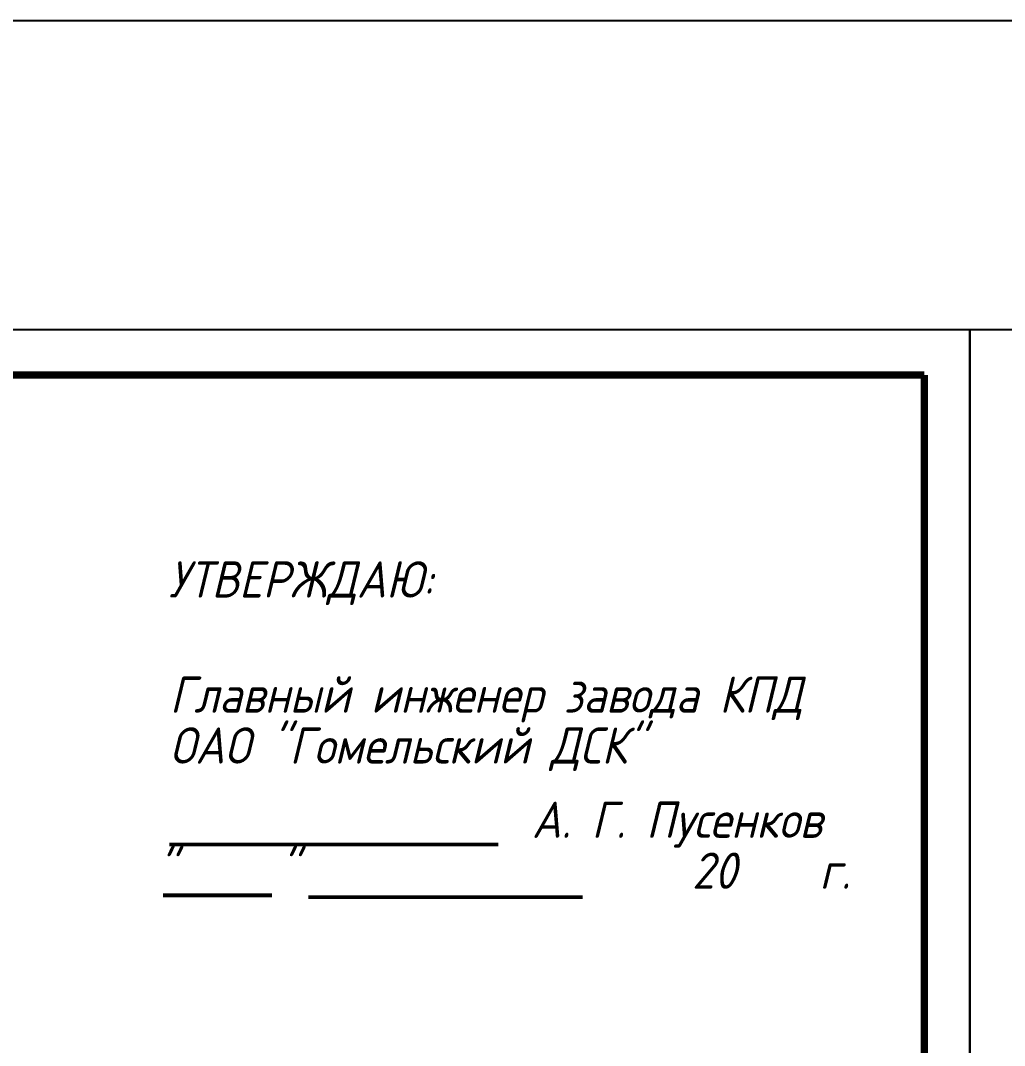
# Model space of a CAD drawing. Header units: millimetres. Extents: x -300689 to 10556, y -104928 to 107291.
# Drawn here: x -20583.4 to -20474.7, y 28146.4 to 28259.6 of the extents above; entities that cross this region are included whole.
import ezdxf

# ---------------------------------------------------------------- set-up
doc = ezdxf.new("R2010")
doc.units = ezdxf.units.MM
doc.layers.add('линии', color=7, linetype='Continuous')
doc.layers.add('толстая', color=7, linetype='Continuous', lineweight=60)
doc.styles.add('чертежный', font='isocpeui.ttf', dxfattribs={"width": 0.9})

# ---------------------------------------------------------------- blocks, each defined once
blk = doc.blocks.new('лист')
for p, q in [((0, 0), (0, 297)), ((0, 297), (420, 297)), ((420, 297), (420, 0))]:
    blk.add_line(p, q)
at = {"const_width": 0.8}
for points in [[(20, 292), (415, 292)], [(415, 5), (415, 292)]]:
    blk.add_lwpolyline(points, dxfattribs=at)

msp = doc.modelspace()

# ---------------------------------------------------------------- linework, layer by layer
for points in [[(-20587.7542, 28175.7718, 0.000003), (-20607.9888, 28187.4736, 0.000096)], [(-20650.6471, 28147.4477, 0.000002), (-20656.6119, 28150.8904, 0.000001), (-20663.6617, 28154.9592, -0.000248)], [(-20648.9355, 28140.1137, -0.000002), (-20655.0642, 28143.6439, -0.000172), (-20661.8146, 28147.5352, -0.000103), (-20669.8228, 28152.1575, 0.000222), (-20677.8417, 28156.7835, 0.000366), (-20684.6272, 28160.6873, 0.00002), (-20690.7453, 28164.2009, 0.066232), (-20690.9072, 28164.2672, -0.105165), (-20690.9928, 28164.3103, -0.088256), (-20691.0598, 28164.3868, -0.077703), (-20691.1024, 28164.4912, -0.058231), (-20691.1168, 28164.6146), (-20691.1168, 28164.907), (-20690.4206, 28164.5108, -0.001462), (-20689.8745, 28164.198, -0.000006), (-20683.9242, 28160.766, -0.000031), (-20677.169, 28156.8691, -0.000019), (-20669.2829, 28152.3188, -0.000392), (-20659.5043, 28146.6657, -0.001527), (-20653.4663, 28143.1442, -0.000198)], [(-20638.4022, 28200.4957, 0.000038), (-20664.8129, 28185.2223, 0.00002), (-20691.5301, 28169.7674, 0.057545)], [(-20639.3331, 28130.3393, 0.000062), (-20613.9332, 28145.0376, 0.000017), (-20587.7607, 28160.1886, 0.057807)], [(-20587.479, 28176.4944, 0.00006), (-20608.4934, 28188.6186, 0.00002), (-20629.8769, 28200.9513, 0.131525)], [(-20587.4386, 28159.8724, -0.000019), (-20614.101, 28144.4771, -0.000018), (-20640.7724, 28129.0791, -0.037469)], [(-20639.2337, 28199.1302, -0.000008), (-20646.5784, 28194.8909, -0.000025)], [(-20650.8381, 28147.1502, -0.000004), (-20645.423, 28144.0159, -0.063314)], [(-20628.9708, 28200.0625, -0.000047), (-20608.3335, 28188.1395, -0.000029), (-20587.4622, 28176.0771, -0.036454)], [(-20669.1298, 28153.0994, 0.000025), (-20647.999, 28140.9245, 0.038391)], [(-20640.57, 28117.9185, 0.000061), (-20614.4214, 28133.0256, 0.000034), (-20587.9596, 28148.3204, 0.060489)], [(-20587.152, 28171.7869, -0.000038), (-20595.0427, 28167.2113, -0.00034)], [(-20587.8835, 28147.8585, -0.0001), (-20614.1941, 28132.6656, -0.00011)], [(-20644.2507, 28070.0039, 0.000011), (-20635.0942, 28075.2642, 0.000299)]]:
    msp.add_lwpolyline(points, format="xyb")
at = {"layer": 'линии', "color": 1, "linetype": 'ByBlock', "ltscale": 0.25}
msp.add_lwpolyline([(-20929.0745, 28259.5996), (-20015.465, 28259.5996), (-20015.465, 27596.9592), (-20929.0745, 27596.9592)], close=True, dxfattribs=at)
at = {"layer": 'толстая', "lineweight": 25, "const_width": 0.42}
for points in [[(-20530.6483, 28168.6023), (-20566.9813, 28168.6023)], [(-20567.7016, 28162.9858), (-20555.6574, 28162.9858)], [(-20551.6427, 28162.7856), (-20521.3319, 28162.7856)]]:
    msp.add_lwpolyline(points, dxfattribs=at)

# ---------------------------------------------------------------- block references
for p in [(-20898.5565, 27928.4581), (-20478.5565, 27928.4581)]:
    msp.add_blockref('лист', p)

# ---------------------------------------------------------------- texts
at = {"lineweight": 25, "style": 'чертежный', "width": 0.9}
for s, p in [('Главный инженер завода КПД', (-20566.9432, 28183.1585)), ('ОАО "Гомельский ДСК"', (-20566.9432, 28177.5361)), ('А. Г. Пусенков', (-20526.9397, 28169.3366)), ('"     "                   20    г.', (-20568.3556, 28163.7141))]:
    msp.add_text(s, height=4, dxfattribs=at).set_placement(p)
at = {"layer": 'толстая', "lineweight": 25, "style": 'чертежный', "width": 0.9}
msp.add_text('УТВЕРЖДАЮ:', height=4, dxfattribs=at).set_placement((-20567.0649, 28195.873))

doc.saveas('drawing.dxf')
